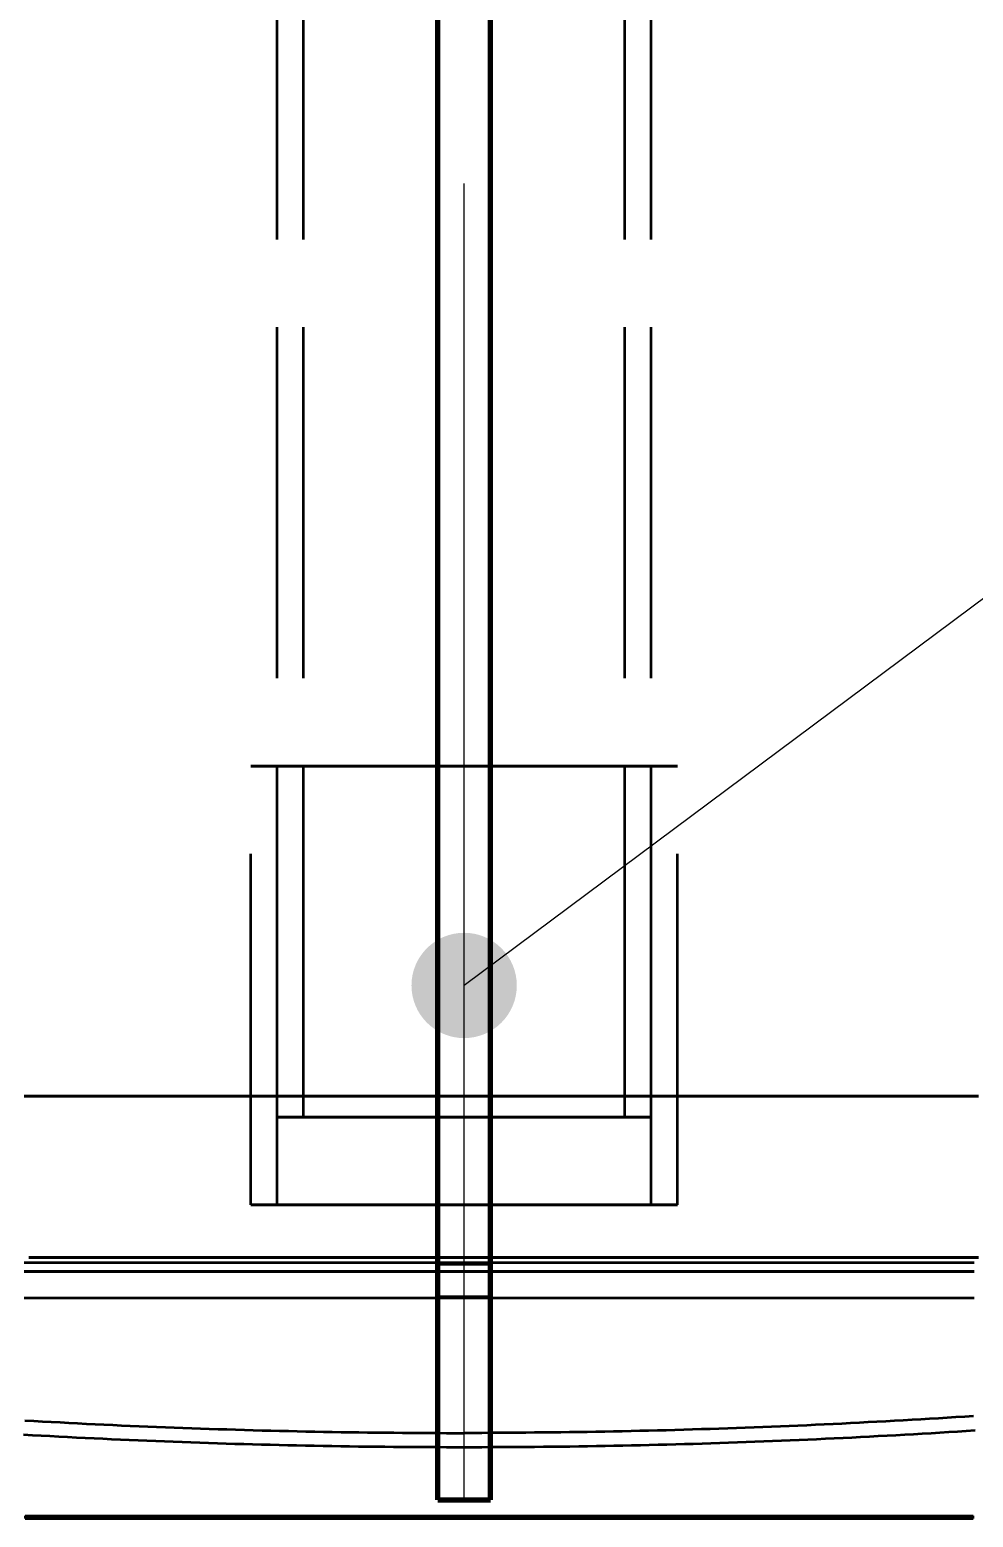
# Model space of a CAD drawing. Header units: millimetres. Extents: x 0 to 2208, y 0 to 420.
# Drawn here: x 99.06 to 109.81, y 123.34 to 140.29 of the extents above; entities that cross this region are included whole.
import ezdxf

# ---------------------------------------------------------------- set-up
doc = ezdxf.new("R2010")
doc.units = ezdxf.units.MM
doc.linetypes.add('IRAM-E-TRAZOS', pattern=[5, 4, -1])
doc.linetypes.add('IRAM-F-TRAZO-PUNTO', pattern=[20, 15, -2, 1, -2])
for name, color, linetype, lineweight in [('01-VISIBLE', 7, 'CONTINUOUS', 70), ('02-OCULTA', 4, 'IRAM-E-TRAZOS', 35), ('03-EJE', 1, 'IRAM-F-TRAZO-PUNTO', 18), ('04-COTA', 3, 'CONTINUOUS', 18), ('08-FINA', 5, 'CONTINUOUS', 18)]:
    doc.layers.add(name, color=color, linetype=linetype, lineweight=lineweight)
doc.styles.add('ISO3098', font='isocpeur.ttf')
doc.dimstyles.new('FLAMA-IRAM', dxfattribs={"dimtxt": 3.5, "dimasz": 3.5, "dimexe": 2, "dimexo": 1.5, "dimgap": 1, "dimtad": 1, "dimdec": 1, "dimtxsty": 'ISO3098', "dimblk": 'IRAM_FLECHA', "dimblk1": 'IRAM_FLECHA', "dimblk2": 'IRAM_FLECHA', "dimcen": 2.5, "dimclrd": 256, "dimclre": 256, "dimclrt": 256, "dimazin": 3, "dimtfac": 1, "dimtmove": 0, "dimatfit": 3, "dimlwd": 18, "dimlwe": 18})

# ---------------------------------------------------------------- blocks, each defined once
blk = doc.blocks.new('IRAM_FLECHA')
blk.add_solid([(0, 0), (-1, 0.125), (-1, -0.125)])

msp = doc.modelspace()

# ---------------------------------------------------------------- hatches: boundary and pattern name
at = {"layer": '08-FINA'}
h = msp.add_hatch(color=7, dxfattribs=at)
h.dxf.hatch_style = 1
edge = h.paths.add_edge_path()
edge.add_arc((104.013, 129.395), 0.6, 0, 360)

# ---------------------------------------------------------------- linework, layer by layer
at = {"layer": '01-VISIBLE'}
for p, q in [((103.713, 123.535), (103.713, 147.502)), ((104.313, 123.535), (104.313, 147.502)), ((103.713, 123.535), (104.313, 123.535))]:
    msp.add_line(p, q, dxfattribs=at)
msp.add_lwpolyline([(99.013, 123.335), (99.113, 123.335), (99.213, 123.335), (99.313, 123.335), (99.413, 123.335), (99.513, 123.335), (99.613, 123.335), (99.713, 123.335), (99.813, 123.335), (99.913, 123.335), (100.013, 123.335), (100.113, 123.335), (100.213, 123.335), (100.313, 123.335), (100.413, 123.335), (100.513, 123.335), (100.613, 123.335), (100.713, 123.335), (100.813, 123.335), (100.913, 123.335), (101.013, 123.335), (101.113, 123.335), (101.213, 123.335), (101.313, 123.335), (101.413, 123.335), (101.513, 123.335), (101.613, 123.335), (101.713, 123.335), (101.813, 123.335), (101.913, 123.335), (102.013, 123.335), (102.113, 123.335), (102.213, 123.335), (102.313, 123.335), (102.413, 123.335), (102.513, 123.335), (102.613, 123.335), (102.713, 123.335), (102.813, 123.335), (102.913, 123.335), (103.013, 123.335), (103.113, 123.335), (103.213, 123.335), (103.313, 123.335), (103.413, 123.335), (103.513, 123.335), (103.613, 123.335), (103.713, 123.335), (103.813, 123.335), (103.913, 123.335), (104.013, 123.335), (104.113, 123.335), (104.213, 123.335), (104.313, 123.335), (104.413, 123.335), (104.513, 123.335), (104.613, 123.335), (104.713, 123.335), (104.813, 123.335), (104.913, 123.335), (105.013, 123.335), (105.113, 123.335), (105.213, 123.335), (105.313, 123.335), (105.413, 123.335), (105.513, 123.335), (105.613, 123.335), (105.713, 123.335), (105.813, 123.335), (105.913, 123.335), (106.013, 123.335), (106.113, 123.335), (106.213, 123.335), (106.313, 123.335), (106.413, 123.335), (106.513, 123.335), (106.613, 123.335), (106.713, 123.335), (106.813, 123.335), (106.913, 123.335), (107.013, 123.335), (107.113, 123.335), (107.213, 123.335), (107.313, 123.335), (107.413, 123.335), (107.513, 123.335), (107.613, 123.335), (107.713, 123.335), (107.813, 123.335), (107.913, 123.335), (108.013, 123.335), (108.113, 123.335), (108.213, 123.335), (108.313, 123.335), (108.413, 123.335), (108.513, 123.335), (108.613, 123.335), (108.713, 123.335), (108.813, 123.335), (108.913, 123.335), (109.013, 123.335), (109.113, 123.335), (109.213, 123.335), (109.313, 123.335), (109.413, 123.335), (109.513, 123.335), (109.613, 123.335), (109.713, 123.335), (109.813, 123.335)], dxfattribs=at)
at = {"layer": '02-OCULTA'}
for p, q in [((101.883, 127.895), (101.883, 230.99)), ((102.183, 127.895), (102.183, 230.99)), ((105.843, 127.895), (105.843, 230.99)), ((106.143, 127.895), (106.143, 230.99)), ((103.713, 126.217), (103.713, 217.335)), ((104.313, 126.217), (104.313, 217.335)), ((101.583, 126.895), (101.583, 131.895)), ((101.883, 126.895), (101.883, 131.895)), ((106.143, 126.895), (106.143, 131.895)), ((106.443, 126.895), (106.443, 131.895)), ((103.713, 123.535), (103.713, 125.853)), ((104.313, 123.535), (104.313, 125.853)), ((103.713, 123.535), (104.313, 123.535))]:
    msp.add_line(p, q, dxfattribs=at)
for points in [[(106.443, 131.895), (106.342, 131.895), (106.24, 131.895), (106.139, 131.895), (106.038, 131.895), (105.937, 131.895), (105.836, 131.895), (105.734, 131.895), (105.633, 131.895), (105.532, 131.895), (105.431, 131.895), (105.329, 131.895), (105.228, 131.895), (105.127, 131.895), (105.026, 131.895), (104.924, 131.895), (104.823, 131.895), (104.722, 131.895), (104.621, 131.895), (104.519, 131.895), (104.418, 131.895), (104.317, 131.895), (104.216, 131.895), (104.114, 131.895), (104.013, 131.895), (103.912, 131.895), (103.811, 131.895), (103.709, 131.895), (103.608, 131.895), (103.507, 131.895), (103.406, 131.895), (103.304, 131.895), (103.203, 131.895), (103.102, 131.895), (103.001, 131.895), (102.899, 131.895), (102.798, 131.895), (102.697, 131.895), (102.596, 131.895), (102.494, 131.895), (102.393, 131.895), (102.292, 131.895), (102.191, 131.895), (102.089, 131.895), (101.988, 131.895), (101.887, 131.895), (101.785, 131.895), (101.684, 131.895), (101.583, 131.895)], [(101.583, 131.895), (101.684, 131.895), (101.785, 131.895), (101.887, 131.895), (101.988, 131.895), (102.089, 131.895), (102.191, 131.895), (102.292, 131.895), (102.393, 131.895), (102.494, 131.895), (102.596, 131.895), (102.697, 131.895), (102.798, 131.895), (102.899, 131.895), (103.001, 131.895), (103.102, 131.895), (103.203, 131.895), (103.304, 131.895), (103.406, 131.895), (103.507, 131.895), (103.608, 131.895), (103.709, 131.895), (103.811, 131.895), (103.912, 131.895), (104.013, 131.895), (104.114, 131.895), (104.216, 131.895), (104.317, 131.895), (104.418, 131.895), (104.519, 131.895), (104.621, 131.895), (104.722, 131.895), (104.823, 131.895), (104.924, 131.895), (105.026, 131.895), (105.127, 131.895), (105.228, 131.895), (105.329, 131.895), (105.431, 131.895), (105.532, 131.895), (105.633, 131.895), (105.734, 131.895), (105.836, 131.895), (105.937, 131.895), (106.038, 131.895), (106.139, 131.895), (106.24, 131.895), (106.342, 131.895), (106.443, 131.895)], [(106.143, 131.895), (106.042, 131.895), (105.94, 131.895), (105.839, 131.895), (105.737, 131.895), (105.636, 131.895), (105.534, 131.895), (105.433, 131.895), (105.332, 131.895), (105.23, 131.895), (105.129, 131.895), (105.027, 131.895), (104.926, 131.895), (104.824, 131.895), (104.723, 131.895), (104.622, 131.895), (104.52, 131.895), (104.419, 131.895), (104.317, 131.895), (104.216, 131.895), (104.114, 131.895), (104.013, 131.895), (103.912, 131.895), (103.81, 131.895), (103.709, 131.895), (103.607, 131.895), (103.506, 131.895), (103.404, 131.895), (103.303, 131.895), (103.202, 131.895), (103.1, 131.895), (102.999, 131.895), (102.897, 131.895), (102.796, 131.895), (102.694, 131.895), (102.593, 131.895), (102.492, 131.895), (102.39, 131.895), (102.289, 131.895), (102.187, 131.895), (102.086, 131.895), (101.984, 131.895), (101.883, 131.895)], [(101.883, 131.895), (101.984, 131.895), (102.086, 131.895), (102.187, 131.895), (102.289, 131.895), (102.39, 131.895), (102.492, 131.895), (102.593, 131.895), (102.694, 131.895), (102.796, 131.895), (102.897, 131.895), (102.999, 131.895), (103.1, 131.895), (103.202, 131.895), (103.303, 131.895), (103.404, 131.895), (103.506, 131.895), (103.607, 131.895), (103.709, 131.895), (103.81, 131.895), (103.912, 131.895), (104.013, 131.895), (104.114, 131.895), (104.216, 131.895), (104.317, 131.895), (104.419, 131.895), (104.52, 131.895), (104.622, 131.895), (104.723, 131.895), (104.824, 131.895), (104.926, 131.895), (105.027, 131.895), (105.129, 131.895), (105.23, 131.895), (105.332, 131.895), (105.433, 131.895), (105.534, 131.895), (105.636, 131.895), (105.737, 131.895), (105.839, 131.895), (105.94, 131.895), (106.042, 131.895), (106.143, 131.895)], [(109.825, 128.135), (109.725, 128.135), (109.625, 128.135), (109.525, 128.135), (109.424, 128.135), (109.324, 128.135), (109.224, 128.135), (109.124, 128.135), (109.024, 128.135), (108.923, 128.135), (108.823, 128.135), (108.723, 128.135), (108.623, 128.135), (108.523, 128.135), (108.422, 128.135), (108.322, 128.135), (108.222, 128.135), (108.122, 128.135), (108.022, 128.135), (107.921, 128.135), (107.821, 128.135), (107.721, 128.135), (107.621, 128.135), (107.52, 128.135), (107.42, 128.135), (107.32, 128.135), (107.22, 128.135), (107.12, 128.135), (107.019, 128.135), (106.919, 128.135), (106.819, 128.135), (106.719, 128.135), (106.619, 128.135), (106.518, 128.135), (106.418, 128.135), (106.318, 128.135), (106.218, 128.135), (106.117, 128.135), (106.017, 128.135), (105.917, 128.135), (105.817, 128.135), (105.717, 128.135), (105.616, 128.135), (105.516, 128.135), (105.416, 128.135), (105.316, 128.135), (105.216, 128.135), (105.115, 128.135), (105.015, 128.135), (104.915, 128.135), (104.815, 128.135), (104.714, 128.135), (104.614, 128.135), (104.514, 128.135), (104.414, 128.135), (104.314, 128.135), (104.213, 128.135), (104.113, 128.135), (104.013, 128.135), (103.913, 128.135), (103.813, 128.135), (103.712, 128.135), (103.612, 128.135), (103.512, 128.135), (103.412, 128.135), (103.312, 128.135), (103.211, 128.135), (103.111, 128.135), (103.011, 128.135), (102.911, 128.135), (102.81, 128.135), (102.71, 128.135), (102.61, 128.135), (102.51, 128.135), (102.41, 128.135), (102.309, 128.135), (102.209, 128.135), (102.109, 128.135), (102.009, 128.135), (101.909, 128.135), (101.808, 128.135), (101.708, 128.135), (101.608, 128.135), (101.508, 128.135), (101.407, 128.135), (101.307, 128.135), (101.207, 128.135), (101.107, 128.135), (101.007, 128.135), (100.906, 128.135), (100.806, 128.135), (100.706, 128.135), (100.606, 128.135), (100.506, 128.135), (100.405, 128.135), (100.305, 128.135), (100.205, 128.135), (100.105, 128.135), (100.004, 128.135), (99.904, 128.135), (99.804, 128.135), (99.704, 128.135), (99.604, 128.135), (99.503, 128.135), (99.403, 128.135), (99.303, 128.135), (99.203, 128.135), (99.103, 128.135), (99.002, 128.135)], [(99.002, 128.135), (99.103, 128.135), (99.203, 128.135), (99.303, 128.135), (99.403, 128.135), (99.503, 128.135), (99.604, 128.135), (99.704, 128.135), (99.804, 128.135), (99.904, 128.135), (100.004, 128.135), (100.105, 128.135), (100.205, 128.135), (100.305, 128.135), (100.405, 128.135), (100.506, 128.135), (100.606, 128.135), (100.706, 128.135), (100.806, 128.135), (100.906, 128.135), (101.007, 128.135), (101.107, 128.135), (101.207, 128.135), (101.307, 128.135), (101.407, 128.135), (101.508, 128.135), (101.608, 128.135), (101.708, 128.135), (101.808, 128.135), (101.909, 128.135), (102.009, 128.135), (102.109, 128.135), (102.209, 128.135), (102.309, 128.135), (102.41, 128.135), (102.51, 128.135), (102.61, 128.135), (102.71, 128.135), (102.81, 128.135), (102.911, 128.135), (103.011, 128.135), (103.111, 128.135), (103.211, 128.135), (103.312, 128.135), (103.412, 128.135), (103.512, 128.135), (103.612, 128.135), (103.712, 128.135), (103.813, 128.135), (103.913, 128.135), (104.013, 128.135), (104.113, 128.135), (104.213, 128.135), (104.314, 128.135), (104.414, 128.135), (104.514, 128.135), (104.614, 128.135), (104.714, 128.135), (104.815, 128.135), (104.915, 128.135), (105.015, 128.135), (105.115, 128.135), (105.216, 128.135), (105.316, 128.135), (105.416, 128.135), (105.516, 128.135), (105.616, 128.135), (105.717, 128.135), (105.817, 128.135), (105.917, 128.135), (106.017, 128.135), (106.117, 128.135), (106.218, 128.135), (106.318, 128.135), (106.418, 128.135), (106.518, 128.135), (106.619, 128.135), (106.719, 128.135), (106.819, 128.135), (106.919, 128.135), (107.019, 128.135), (107.12, 128.135), (107.22, 128.135), (107.32, 128.135), (107.42, 128.135), (107.52, 128.135), (107.621, 128.135), (107.721, 128.135), (107.821, 128.135), (107.921, 128.135), (108.022, 128.135), (108.122, 128.135), (108.222, 128.135), (108.322, 128.135), (108.422, 128.135), (108.523, 128.135), (108.623, 128.135), (108.723, 128.135), (108.823, 128.135), (108.923, 128.135), (109.024, 128.135), (109.124, 128.135), (109.224, 128.135), (109.324, 128.135), (109.424, 128.135), (109.525, 128.135), (109.625, 128.135), (109.725, 128.135), (109.825, 128.135)], [(109.872, 128.135), (109.772, 128.135), (109.672, 128.135), (109.572, 128.135), (109.472, 128.135), (109.372, 128.135), (109.271, 128.135), (109.171, 128.135), (109.071, 128.135), (108.971, 128.135), (108.871, 128.135), (108.771, 128.135), (108.67, 128.135), (108.57, 128.135), (108.47, 128.135), (108.37, 128.135), (108.27, 128.135), (108.17, 128.135), (108.07, 128.135), (107.969, 128.135), (107.869, 128.135), (107.769, 128.135), (107.669, 128.135), (107.569, 128.135), (107.469, 128.135), (107.368, 128.135), (107.268, 128.135), (107.168, 128.135), (107.068, 128.135), (106.968, 128.135), (106.868, 128.135), (106.767, 128.135), (106.667, 128.135), (106.567, 128.135), (106.467, 128.135), (106.367, 128.135), (106.267, 128.135), (106.166, 128.135), (106.066, 128.135), (105.966, 128.135), (105.866, 128.135), (105.766, 128.135), (105.666, 128.135), (105.565, 128.135), (105.465, 128.135), (105.365, 128.135), (105.265, 128.135), (105.165, 128.135), (105.065, 128.135), (104.965, 128.135), (104.864, 128.135), (104.764, 128.135), (104.664, 128.135), (104.564, 128.135), (104.464, 128.135), (104.364, 128.135), (104.263, 128.135), (104.163, 128.135), (104.063, 128.135), (103.963, 128.135), (103.863, 128.135), (103.763, 128.135), (103.662, 128.135), (103.562, 128.135), (103.462, 128.135), (103.362, 128.135), (103.262, 128.135), (103.162, 128.135), (103.061, 128.135), (102.961, 128.135), (102.861, 128.135), (102.761, 128.135), (102.661, 128.135), (102.561, 128.135), (102.461, 128.135), (102.36, 128.135), (102.26, 128.135), (102.16, 128.135), (102.06, 128.135), (101.96, 128.135), (101.86, 128.135), (101.759, 128.135), (101.659, 128.135), (101.559, 128.135), (101.459, 128.135), (101.359, 128.135), (101.259, 128.135), (101.158, 128.135), (101.058, 128.135), (100.958, 128.135), (100.858, 128.135), (100.758, 128.135), (100.658, 128.135), (100.557, 128.135), (100.457, 128.135), (100.357, 128.135), (100.257, 128.135), (100.157, 128.135), (100.057, 128.135), (99.956, 128.135), (99.856, 128.135), (99.756, 128.135), (99.656, 128.135), (99.556, 128.135), (99.456, 128.135), (99.356, 128.135), (99.255, 128.135), (99.155, 128.135), (99.055, 128.135)], [(99.055, 128.135), (99.155, 128.135), (99.255, 128.135), (99.356, 128.135), (99.456, 128.135), (99.556, 128.135), (99.656, 128.135), (99.756, 128.135), (99.856, 128.135), (99.956, 128.135), (100.057, 128.135), (100.157, 128.135), (100.257, 128.135), (100.357, 128.135), (100.457, 128.135), (100.557, 128.135), (100.658, 128.135), (100.758, 128.135), (100.858, 128.135), (100.958, 128.135), (101.058, 128.135), (101.158, 128.135), (101.259, 128.135), (101.359, 128.135), (101.459, 128.135), (101.559, 128.135), (101.659, 128.135), (101.759, 128.135), (101.86, 128.135), (101.96, 128.135), (102.06, 128.135), (102.16, 128.135), (102.26, 128.135), (102.36, 128.135), (102.461, 128.135), (102.561, 128.135), (102.661, 128.135), (102.761, 128.135), (102.861, 128.135), (102.961, 128.135), (103.061, 128.135), (103.162, 128.135), (103.262, 128.135), (103.362, 128.135), (103.462, 128.135), (103.562, 128.135), (103.662, 128.135), (103.763, 128.135), (103.863, 128.135), (103.963, 128.135), (104.063, 128.135), (104.163, 128.135), (104.263, 128.135), (104.364, 128.135), (104.464, 128.135), (104.564, 128.135), (104.664, 128.135), (104.764, 128.135), (104.864, 128.135), (104.965, 128.135), (105.065, 128.135), (105.165, 128.135), (105.265, 128.135), (105.365, 128.135), (105.465, 128.135), (105.565, 128.135), (105.666, 128.135), (105.766, 128.135), (105.866, 128.135), (105.966, 128.135), (106.066, 128.135), (106.166, 128.135), (106.267, 128.135), (106.367, 128.135), (106.467, 128.135), (106.567, 128.135), (106.667, 128.135), (106.767, 128.135), (106.868, 128.135), (106.968, 128.135), (107.068, 128.135), (107.168, 128.135), (107.268, 128.135), (107.368, 128.135), (107.469, 128.135), (107.569, 128.135), (107.669, 128.135), (107.769, 128.135), (107.869, 128.135), (107.969, 128.135), (108.07, 128.135), (108.17, 128.135), (108.27, 128.135), (108.37, 128.135), (108.47, 128.135), (108.57, 128.135), (108.67, 128.135), (108.771, 128.135), (108.871, 128.135), (108.971, 128.135), (109.071, 128.135), (109.171, 128.135), (109.271, 128.135), (109.372, 128.135), (109.472, 128.135), (109.572, 128.135), (109.672, 128.135), (109.772, 128.135), (109.872, 128.135)], [(106.143, 127.895), (106.042, 127.895), (105.94, 127.895), (105.839, 127.895), (105.737, 127.895), (105.636, 127.895), (105.534, 127.895), (105.433, 127.895), (105.332, 127.895), (105.23, 127.895), (105.129, 127.895), (105.027, 127.895), (104.926, 127.895), (104.824, 127.895), (104.723, 127.895), (104.622, 127.895), (104.52, 127.895), (104.419, 127.895), (104.317, 127.895), (104.216, 127.895), (104.114, 127.895), (104.013, 127.895), (103.912, 127.895), (103.81, 127.895), (103.709, 127.895), (103.607, 127.895), (103.506, 127.895), (103.404, 127.895), (103.303, 127.895), (103.202, 127.895), (103.1, 127.895), (102.999, 127.895), (102.897, 127.895), (102.796, 127.895), (102.694, 127.895), (102.593, 127.895), (102.492, 127.895), (102.39, 127.895), (102.289, 127.895), (102.187, 127.895), (102.086, 127.895), (101.984, 127.895), (101.883, 127.895)], [(101.883, 127.895), (101.984, 127.895), (102.086, 127.895), (102.187, 127.895), (102.289, 127.895), (102.39, 127.895), (102.492, 127.895), (102.593, 127.895), (102.694, 127.895), (102.796, 127.895), (102.897, 127.895), (102.999, 127.895), (103.1, 127.895), (103.202, 127.895), (103.303, 127.895), (103.404, 127.895), (103.506, 127.895), (103.607, 127.895), (103.709, 127.895), (103.81, 127.895), (103.912, 127.895), (104.013, 127.895), (104.114, 127.895), (104.216, 127.895), (104.317, 127.895), (104.419, 127.895), (104.52, 127.895), (104.622, 127.895), (104.723, 127.895), (104.824, 127.895), (104.926, 127.895), (105.027, 127.895), (105.129, 127.895), (105.23, 127.895), (105.332, 127.895), (105.433, 127.895), (105.534, 127.895), (105.636, 127.895), (105.737, 127.895), (105.839, 127.895), (105.94, 127.895), (106.042, 127.895), (106.143, 127.895)], [(105.843, 127.895), (105.741, 127.895), (105.64, 127.895), (105.538, 127.895), (105.436, 127.895), (105.335, 127.895), (105.233, 127.895), (105.131, 127.895), (105.03, 127.895), (104.928, 127.895), (104.826, 127.895), (104.725, 127.895), (104.623, 127.895), (104.521, 127.895), (104.42, 127.895), (104.318, 127.895), (104.216, 127.895), (104.115, 127.895), (104.013, 127.895), (103.911, 127.895), (103.81, 127.895), (103.708, 127.895), (103.606, 127.895), (103.505, 127.895), (103.403, 127.895), (103.301, 127.895), (103.2, 127.895), (103.098, 127.895), (102.996, 127.895), (102.895, 127.895), (102.793, 127.895), (102.691, 127.895), (102.59, 127.895), (102.488, 127.895), (102.386, 127.895), (102.285, 127.895), (102.183, 127.895)], [(102.183, 127.895), (102.285, 127.895), (102.386, 127.895), (102.488, 127.895), (102.59, 127.895), (102.691, 127.895), (102.793, 127.895), (102.895, 127.895), (102.996, 127.895), (103.098, 127.895), (103.2, 127.895), (103.301, 127.895), (103.403, 127.895), (103.505, 127.895), (103.606, 127.895), (103.708, 127.895), (103.81, 127.895), (103.911, 127.895), (104.013, 127.895), (104.115, 127.895), (104.216, 127.895), (104.318, 127.895), (104.42, 127.895), (104.521, 127.895), (104.623, 127.895), (104.725, 127.895), (104.826, 127.895), (104.928, 127.895), (105.03, 127.895), (105.131, 127.895), (105.233, 127.895), (105.335, 127.895), (105.436, 127.895), (105.538, 127.895), (105.64, 127.895), (105.741, 127.895), (105.843, 127.895)], [(106.443, 126.895), (106.342, 126.895), (106.24, 126.895), (106.139, 126.895), (106.038, 126.895), (105.937, 126.895), (105.836, 126.895), (105.734, 126.895), (105.633, 126.895), (105.532, 126.895), (105.431, 126.895), (105.329, 126.895), (105.228, 126.895), (105.127, 126.895), (105.026, 126.895), (104.924, 126.895), (104.823, 126.895), (104.722, 126.895), (104.621, 126.895), (104.519, 126.895), (104.418, 126.895), (104.317, 126.895), (104.216, 126.895), (104.114, 126.895), (104.013, 126.895), (103.912, 126.895), (103.811, 126.895), (103.709, 126.895), (103.608, 126.895), (103.507, 126.895), (103.406, 126.895), (103.304, 126.895), (103.203, 126.895), (103.102, 126.895), (103.001, 126.895), (102.899, 126.895), (102.798, 126.895), (102.697, 126.895), (102.596, 126.895), (102.494, 126.895), (102.393, 126.895), (102.292, 126.895), (102.191, 126.895), (102.089, 126.895), (101.988, 126.895), (101.887, 126.895), (101.785, 126.895), (101.684, 126.895), (101.583, 126.895)], [(101.583, 126.895), (101.684, 126.895), (101.785, 126.895), (101.887, 126.895), (101.988, 126.895), (102.089, 126.895), (102.191, 126.895), (102.292, 126.895), (102.393, 126.895), (102.494, 126.895), (102.596, 126.895), (102.697, 126.895), (102.798, 126.895), (102.899, 126.895), (103.001, 126.895), (103.102, 126.895), (103.203, 126.895), (103.304, 126.895), (103.406, 126.895), (103.507, 126.895), (103.608, 126.895), (103.709, 126.895), (103.811, 126.895), (103.912, 126.895), (104.013, 126.895), (104.114, 126.895), (104.216, 126.895), (104.317, 126.895), (104.418, 126.895), (104.519, 126.895), (104.621, 126.895), (104.722, 126.895), (104.823, 126.895), (104.924, 126.895), (105.026, 126.895), (105.127, 126.895), (105.228, 126.895), (105.329, 126.895), (105.431, 126.895), (105.532, 126.895), (105.633, 126.895), (105.734, 126.895), (105.836, 126.895), (105.937, 126.895), (106.038, 126.895), (106.139, 126.895), (106.24, 126.895), (106.342, 126.895), (106.443, 126.895)], [(106.143, 126.895), (106.042, 126.895), (105.94, 126.895), (105.839, 126.895), (105.737, 126.895), (105.636, 126.895), (105.534, 126.895), (105.433, 126.895), (105.332, 126.895), (105.23, 126.895), (105.129, 126.895), (105.027, 126.895), (104.926, 126.895), (104.824, 126.895), (104.723, 126.895), (104.622, 126.895), (104.52, 126.895), (104.419, 126.895), (104.317, 126.895), (104.216, 126.895), (104.114, 126.895), (104.013, 126.895), (103.912, 126.895), (103.81, 126.895), (103.709, 126.895), (103.607, 126.895), (103.506, 126.895), (103.404, 126.895), (103.303, 126.895), (103.202, 126.895), (103.1, 126.895), (102.999, 126.895), (102.897, 126.895), (102.796, 126.895), (102.694, 126.895), (102.593, 126.895), (102.492, 126.895), (102.39, 126.895), (102.289, 126.895), (102.187, 126.895), (102.086, 126.895), (101.984, 126.895), (101.883, 126.895)], [(101.883, 126.895), (101.984, 126.895), (102.086, 126.895), (102.187, 126.895), (102.289, 126.895), (102.39, 126.895), (102.492, 126.895), (102.593, 126.895), (102.694, 126.895), (102.796, 126.895), (102.897, 126.895), (102.999, 126.895), (103.1, 126.895), (103.202, 126.895), (103.303, 126.895), (103.404, 126.895), (103.506, 126.895), (103.607, 126.895), (103.709, 126.895), (103.81, 126.895), (103.912, 126.895), (104.013, 126.895), (104.114, 126.895), (104.216, 126.895), (104.317, 126.895), (104.419, 126.895), (104.52, 126.895), (104.622, 126.895), (104.723, 126.895), (104.824, 126.895), (104.926, 126.895), (105.027, 126.895), (105.129, 126.895), (105.23, 126.895), (105.332, 126.895), (105.433, 126.895), (105.534, 126.895), (105.636, 126.895), (105.737, 126.895), (105.839, 126.895), (105.94, 126.895), (106.042, 126.895), (106.143, 126.895)], [(109.872, 126.295), (109.772, 126.295), (109.672, 126.295), (109.572, 126.295), (109.472, 126.295), (109.372, 126.295), (109.271, 126.295), (109.171, 126.295), (109.071, 126.295), (108.971, 126.295), (108.871, 126.295), (108.771, 126.295), (108.67, 126.295), (108.57, 126.295), (108.47, 126.295), (108.37, 126.295), (108.27, 126.295), (108.17, 126.295), (108.07, 126.295), (107.969, 126.295), (107.869, 126.295), (107.769, 126.295), (107.669, 126.295), (107.569, 126.295), (107.469, 126.295), (107.368, 126.295), (107.268, 126.295), (107.168, 126.295), (107.068, 126.295), (106.968, 126.295), (106.868, 126.295), (106.767, 126.295), (106.667, 126.295), (106.567, 126.295), (106.467, 126.295), (106.367, 126.295), (106.267, 126.295), (106.166, 126.295), (106.066, 126.295), (105.966, 126.295), (105.866, 126.295), (105.766, 126.295), (105.666, 126.295), (105.565, 126.295), (105.465, 126.295), (105.365, 126.295), (105.265, 126.295), (105.165, 126.295), (105.065, 126.295), (104.965, 126.295), (104.864, 126.295), (104.764, 126.295), (104.664, 126.295), (104.564, 126.295), (104.464, 126.295), (104.364, 126.295), (104.263, 126.295), (104.163, 126.295), (104.063, 126.295), (103.963, 126.295), (103.863, 126.295), (103.763, 126.295), (103.662, 126.295), (103.562, 126.295), (103.462, 126.295), (103.362, 126.295), (103.262, 126.295), (103.162, 126.295), (103.061, 126.295), (102.961, 126.295), (102.861, 126.295), (102.761, 126.295), (102.661, 126.295), (102.561, 126.295), (102.461, 126.295), (102.36, 126.295), (102.26, 126.295), (102.16, 126.295), (102.06, 126.295), (101.96, 126.295), (101.86, 126.295), (101.759, 126.295), (101.659, 126.295), (101.559, 126.295), (101.459, 126.295), (101.359, 126.295), (101.259, 126.295), (101.158, 126.295), (101.058, 126.295), (100.958, 126.295), (100.858, 126.295), (100.758, 126.295), (100.658, 126.295), (100.557, 126.295), (100.457, 126.295), (100.357, 126.295), (100.257, 126.295), (100.157, 126.295), (100.057, 126.295), (99.956, 126.295), (99.856, 126.295), (99.756, 126.295), (99.656, 126.295), (99.556, 126.295), (99.456, 126.295), (99.356, 126.295), (99.255, 126.295), (99.155, 126.295), (99.055, 126.295)], [(99.055, 126.295), (99.155, 126.295), (99.255, 126.295), (99.356, 126.295), (99.456, 126.295), (99.556, 126.295), (99.656, 126.295), (99.756, 126.295), (99.856, 126.295), (99.956, 126.295), (100.057, 126.295), (100.157, 126.295), (100.257, 126.295), (100.357, 126.295), (100.457, 126.295), (100.557, 126.295), (100.658, 126.295), (100.758, 126.295), (100.858, 126.295), (100.958, 126.295), (101.058, 126.295), (101.158, 126.295), (101.259, 126.295), (101.359, 126.295), (101.459, 126.295), (101.559, 126.295), (101.659, 126.295), (101.759, 126.295), (101.86, 126.295), (101.96, 126.295), (102.06, 126.295), (102.16, 126.295), (102.26, 126.295), (102.36, 126.295), (102.461, 126.295), (102.561, 126.295), (102.661, 126.295), (102.761, 126.295), (102.861, 126.295), (102.961, 126.295), (103.061, 126.295), (103.162, 126.295), (103.262, 126.295), (103.362, 126.295), (103.462, 126.295), (103.562, 126.295), (103.662, 126.295), (103.763, 126.295), (103.863, 126.295), (103.963, 126.295), (104.063, 126.295), (104.163, 126.295), (104.263, 126.295), (104.364, 126.295), (104.464, 126.295), (104.564, 126.295), (104.664, 126.295), (104.764, 126.295), (104.864, 126.295), (104.965, 126.295), (105.065, 126.295), (105.165, 126.295), (105.265, 126.295), (105.365, 126.295), (105.465, 126.295), (105.565, 126.295), (105.666, 126.295), (105.766, 126.295), (105.866, 126.295), (105.966, 126.295), (106.066, 126.295), (106.166, 126.295), (106.267, 126.295), (106.367, 126.295), (106.467, 126.295), (106.567, 126.295), (106.667, 126.295), (106.767, 126.295), (106.868, 126.295), (106.968, 126.295), (107.068, 126.295), (107.168, 126.295), (107.268, 126.295), (107.368, 126.295), (107.469, 126.295), (107.569, 126.295), (107.669, 126.295), (107.769, 126.295), (107.869, 126.295), (107.969, 126.295), (108.07, 126.295), (108.17, 126.295), (108.27, 126.295), (108.37, 126.295), (108.47, 126.295), (108.57, 126.295), (108.67, 126.295), (108.771, 126.295), (108.871, 126.295), (108.971, 126.295), (109.071, 126.295), (109.171, 126.295), (109.271, 126.295), (109.372, 126.295), (109.472, 126.295), (109.572, 126.295), (109.672, 126.295), (109.772, 126.295), (109.872, 126.295)], [(109.825, 126.235), (109.725, 126.235), (109.625, 126.235), (109.525, 126.235), (109.424, 126.235), (109.324, 126.235), (109.224, 126.235), (109.124, 126.235), (109.024, 126.235), (108.923, 126.235), (108.823, 126.235), (108.723, 126.235), (108.623, 126.235), (108.523, 126.235), (108.422, 126.235), (108.322, 126.235), (108.222, 126.235), (108.122, 126.235), (108.022, 126.235), (107.921, 126.235), (107.821, 126.235), (107.721, 126.235), (107.621, 126.235), (107.52, 126.235), (107.42, 126.235), (107.32, 126.235), (107.22, 126.235), (107.12, 126.235), (107.019, 126.235), (106.919, 126.235), (106.819, 126.235), (106.719, 126.235), (106.619, 126.235), (106.518, 126.235), (106.418, 126.235), (106.318, 126.235), (106.218, 126.235), (106.117, 126.235), (106.017, 126.235), (105.917, 126.235), (105.817, 126.235), (105.717, 126.235), (105.616, 126.235), (105.516, 126.235), (105.416, 126.235), (105.316, 126.235), (105.216, 126.235), (105.115, 126.235), (105.015, 126.235), (104.915, 126.235), (104.815, 126.235), (104.714, 126.235), (104.614, 126.235), (104.514, 126.235), (104.414, 126.235), (104.314, 126.235), (104.213, 126.235), (104.113, 126.235), (104.013, 126.235), (103.913, 126.235), (103.813, 126.235), (103.712, 126.235), (103.612, 126.235), (103.512, 126.235), (103.412, 126.235), (103.312, 126.235), (103.211, 126.235), (103.111, 126.235), (103.011, 126.235), (102.911, 126.235), (102.81, 126.235), (102.71, 126.235), (102.61, 126.235), (102.51, 126.235), (102.41, 126.235), (102.309, 126.235), (102.209, 126.235), (102.109, 126.235), (102.009, 126.235), (101.909, 126.235), (101.808, 126.235), (101.708, 126.235), (101.608, 126.235), (101.508, 126.235), (101.407, 126.235), (101.307, 126.235), (101.207, 126.235), (101.107, 126.235), (101.007, 126.235), (100.906, 126.235), (100.806, 126.235), (100.706, 126.235), (100.606, 126.235), (100.506, 126.235), (100.405, 126.235), (100.305, 126.235), (100.205, 126.235), (100.105, 126.235), (100.004, 126.235), (99.904, 126.235), (99.804, 126.235), (99.704, 126.235), (99.604, 126.235), (99.503, 126.235), (99.403, 126.235), (99.303, 126.235), (99.203, 126.235), (99.103, 126.235), (99.002, 126.235)], [(109.825, 126.235), (109.725, 126.235), (109.625, 126.235), (109.525, 126.235), (109.424, 126.235), (109.324, 126.235), (109.224, 126.235), (109.124, 126.235), (109.024, 126.235), (108.923, 126.235), (108.823, 126.235), (108.723, 126.235), (108.623, 126.235), (108.523, 126.235), (108.422, 126.235), (108.322, 126.235), (108.222, 126.235), (108.122, 126.235), (108.022, 126.235), (107.921, 126.235), (107.821, 126.235), (107.721, 126.235), (107.621, 126.235), (107.52, 126.235), (107.42, 126.235), (107.32, 126.235), (107.22, 126.235), (107.12, 126.235), (107.019, 126.235), (106.919, 126.235), (106.819, 126.235), (106.719, 126.235), (106.619, 126.235), (106.518, 126.235), (106.418, 126.235), (106.318, 126.235), (106.218, 126.235), (106.117, 126.235), (106.017, 126.235), (105.917, 126.235), (105.817, 126.235), (105.717, 126.235), (105.616, 126.235), (105.516, 126.235), (105.416, 126.235), (105.316, 126.235), (105.216, 126.235), (105.115, 126.235), (105.015, 126.235), (104.915, 126.235), (104.815, 126.235), (104.714, 126.235), (104.614, 126.235), (104.514, 126.235), (104.414, 126.235), (104.314, 126.235), (104.213, 126.235), (104.113, 126.235), (104.013, 126.235), (103.913, 126.235), (103.813, 126.235), (103.712, 126.235), (103.612, 126.235), (103.512, 126.235), (103.412, 126.235), (103.312, 126.235), (103.211, 126.235), (103.111, 126.235), (103.011, 126.235), (102.911, 126.235), (102.81, 126.235), (102.71, 126.235), (102.61, 126.235), (102.51, 126.235), (102.41, 126.235), (102.309, 126.235), (102.209, 126.235), (102.109, 126.235), (102.009, 126.235), (101.909, 126.235), (101.808, 126.235), (101.708, 126.235), (101.608, 126.235), (101.508, 126.235), (101.407, 126.235), (101.307, 126.235), (101.207, 126.235), (101.107, 126.235), (101.007, 126.235), (100.906, 126.235), (100.806, 126.235), (100.706, 126.235), (100.606, 126.235), (100.506, 126.235), (100.405, 126.235), (100.305, 126.235), (100.205, 126.235), (100.105, 126.235), (100.004, 126.235), (99.904, 126.235), (99.804, 126.235), (99.704, 126.235), (99.604, 126.235), (99.503, 126.235), (99.403, 126.235), (99.303, 126.235), (99.203, 126.235), (99.103, 126.235), (99.002, 126.235)], [(109.825, 126.135), (109.725, 126.135), (109.625, 126.135), (109.525, 126.135), (109.424, 126.135), (109.324, 126.135), (109.224, 126.135), (109.124, 126.135), (109.024, 126.135), (108.923, 126.135), (108.823, 126.135), (108.723, 126.135), (108.623, 126.135), (108.523, 126.135), (108.422, 126.135), (108.322, 126.135), (108.222, 126.135), (108.122, 126.135), (108.022, 126.135), (107.921, 126.135), (107.821, 126.135), (107.721, 126.135), (107.621, 126.135), (107.52, 126.135), (107.42, 126.135), (107.32, 126.135), (107.22, 126.135), (107.12, 126.135), (107.019, 126.135), (106.919, 126.135), (106.819, 126.135), (106.719, 126.135), (106.619, 126.135), (106.518, 126.135), (106.418, 126.135), (106.318, 126.135), (106.218, 126.135), (106.117, 126.135), (106.017, 126.135), (105.917, 126.135), (105.817, 126.135), (105.717, 126.135), (105.616, 126.135), (105.516, 126.135), (105.416, 126.135), (105.316, 126.135), (105.216, 126.135), (105.115, 126.135), (105.015, 126.135), (104.915, 126.135), (104.815, 126.135), (104.714, 126.135), (104.614, 126.135), (104.514, 126.135), (104.414, 126.135), (104.314, 126.135), (104.213, 126.135), (104.113, 126.135), (104.013, 126.135), (103.913, 126.135), (103.813, 126.135), (103.712, 126.135), (103.612, 126.135), (103.512, 126.135), (103.412, 126.135), (103.312, 126.135), (103.211, 126.135), (103.111, 126.135), (103.011, 126.135), (102.911, 126.135), (102.81, 126.135), (102.71, 126.135), (102.61, 126.135), (102.51, 126.135), (102.41, 126.135), (102.309, 126.135), (102.209, 126.135), (102.109, 126.135), (102.009, 126.135), (101.909, 126.135), (101.808, 126.135), (101.708, 126.135), (101.608, 126.135), (101.508, 126.135), (101.407, 126.135), (101.307, 126.135), (101.207, 126.135), (101.107, 126.135), (101.007, 126.135), (100.906, 126.135), (100.806, 126.135), (100.706, 126.135), (100.606, 126.135), (100.506, 126.135), (100.405, 126.135), (100.305, 126.135), (100.205, 126.135), (100.105, 126.135), (100.004, 126.135), (99.904, 126.135), (99.804, 126.135), (99.704, 126.135), (99.604, 126.135), (99.503, 126.135), (99.403, 126.135), (99.303, 126.135), (99.203, 126.135), (99.103, 126.135), (99.002, 126.135)], [(99.002, 126.135), (99.103, 126.135), (99.203, 126.135), (99.303, 126.135), (99.403, 126.135), (99.503, 126.135), (99.604, 126.135), (99.704, 126.135), (99.804, 126.135), (99.904, 126.135), (100.004, 126.135), (100.105, 126.135), (100.205, 126.135), (100.305, 126.135), (100.405, 126.135), (100.506, 126.135), (100.606, 126.135), (100.706, 126.135), (100.806, 126.135), (100.906, 126.135), (101.007, 126.135), (101.107, 126.135), (101.207, 126.135), (101.307, 126.135), (101.407, 126.135), (101.508, 126.135), (101.608, 126.135), (101.708, 126.135), (101.808, 126.135), (101.909, 126.135), (102.009, 126.135), (102.109, 126.135), (102.209, 126.135), (102.309, 126.135), (102.41, 126.135), (102.51, 126.135), (102.61, 126.135), (102.71, 126.135), (102.81, 126.135), (102.911, 126.135), (103.011, 126.135), (103.111, 126.135), (103.211, 126.135), (103.312, 126.135), (103.412, 126.135), (103.512, 126.135), (103.612, 126.135), (103.712, 126.135), (103.813, 126.135), (103.913, 126.135), (104.013, 126.135), (104.113, 126.135), (104.213, 126.135), (104.314, 126.135), (104.414, 126.135), (104.514, 126.135), (104.614, 126.135), (104.714, 126.135), (104.815, 126.135), (104.915, 126.135), (105.015, 126.135), (105.115, 126.135), (105.216, 126.135), (105.316, 126.135), (105.416, 126.135), (105.516, 126.135), (105.616, 126.135), (105.717, 126.135), (105.817, 126.135), (105.917, 126.135), (106.017, 126.135), (106.117, 126.135), (106.218, 126.135), (106.318, 126.135), (106.418, 126.135), (106.518, 126.135), (106.619, 126.135), (106.719, 126.135), (106.819, 126.135), (106.919, 126.135), (107.019, 126.135), (107.12, 126.135), (107.22, 126.135), (107.32, 126.135), (107.42, 126.135), (107.52, 126.135), (107.621, 126.135), (107.721, 126.135), (107.821, 126.135), (107.921, 126.135), (108.022, 126.135), (108.122, 126.135), (108.222, 126.135), (108.322, 126.135), (108.422, 126.135), (108.523, 126.135), (108.623, 126.135), (108.723, 126.135), (108.823, 126.135), (108.923, 126.135), (109.024, 126.135), (109.124, 126.135), (109.224, 126.135), (109.324, 126.135), (109.424, 126.135), (109.525, 126.135), (109.625, 126.135), (109.725, 126.135), (109.825, 126.135)], [(103.713, 126.217), (103.813, 126.218), (103.913, 126.218), (104.013, 126.218), (104.113, 126.218), (104.213, 126.218), (104.313, 126.217)], [(103.713, 126.035), (103.713, 126.065), (103.713, 126.096), (103.713, 126.126), (103.713, 126.157), (103.713, 126.187), (103.713, 126.217)], [(104.313, 126.035), (104.313, 126.065), (104.313, 126.096), (104.313, 126.126), (104.313, 126.157), (104.313, 126.187), (104.313, 126.217)], [(103.713, 125.853), (103.713, 125.883), (103.713, 125.914), (103.713, 125.944), (103.713, 125.974), (103.713, 126.005), (103.713, 126.035)], [(104.313, 125.853), (104.313, 125.883), (104.313, 125.914), (104.313, 125.944), (104.313, 125.974), (104.313, 126.005), (104.313, 126.035)], [(99.002, 125.835), (99.103, 125.835), (99.203, 125.835), (99.303, 125.835), (99.403, 125.835), (99.503, 125.835), (99.604, 125.835), (99.704, 125.835), (99.804, 125.835), (99.904, 125.835), (100.004, 125.835), (100.105, 125.835), (100.205, 125.835), (100.305, 125.835), (100.405, 125.835), (100.506, 125.835), (100.606, 125.835), (100.706, 125.835), (100.806, 125.835), (100.906, 125.835), (101.007, 125.835), (101.107, 125.835), (101.207, 125.835), (101.307, 125.835), (101.407, 125.835), (101.508, 125.835), (101.608, 125.835), (101.708, 125.835), (101.808, 125.835), (101.909, 125.835), (102.009, 125.835), (102.109, 125.835), (102.209, 125.835), (102.309, 125.835), (102.41, 125.835), (102.51, 125.835), (102.61, 125.835), (102.71, 125.835), (102.81, 125.835), (102.911, 125.835), (103.011, 125.835), (103.111, 125.835), (103.211, 125.835), (103.312, 125.835), (103.412, 125.835), (103.512, 125.835), (103.612, 125.835), (103.712, 125.835), (103.813, 125.835), (103.913, 125.835), (104.013, 125.835), (104.113, 125.835), (104.213, 125.835), (104.314, 125.835), (104.414, 125.835), (104.514, 125.835), (104.614, 125.835), (104.714, 125.835), (104.815, 125.835), (104.915, 125.835), (105.015, 125.835), (105.115, 125.835), (105.216, 125.835), (105.316, 125.835), (105.416, 125.835), (105.516, 125.835), (105.616, 125.835), (105.717, 125.835), (105.817, 125.835), (105.917, 125.835), (106.017, 125.835), (106.117, 125.835), (106.218, 125.835), (106.318, 125.835), (106.418, 125.835), (106.518, 125.835), (106.619, 125.835), (106.719, 125.835), (106.819, 125.835), (106.919, 125.835), (107.019, 125.835), (107.12, 125.835), (107.22, 125.835), (107.32, 125.835), (107.42, 125.835), (107.52, 125.835), (107.621, 125.835), (107.721, 125.835), (107.821, 125.835), (107.921, 125.835), (108.022, 125.835), (108.122, 125.835), (108.222, 125.835), (108.322, 125.835), (108.422, 125.835), (108.523, 125.835), (108.623, 125.835), (108.723, 125.835), (108.823, 125.835), (108.923, 125.835), (109.024, 125.835), (109.124, 125.835), (109.224, 125.835), (109.324, 125.835), (109.424, 125.835), (109.525, 125.835), (109.625, 125.835), (109.725, 125.835), (109.825, 125.835)], [(99.002, 125.835), (99.103, 125.835), (99.203, 125.835), (99.303, 125.835), (99.403, 125.835), (99.503, 125.835), (99.604, 125.835), (99.704, 125.835), (99.804, 125.835), (99.904, 125.835), (100.004, 125.835), (100.105, 125.835), (100.205, 125.835), (100.305, 125.835), (100.405, 125.835), (100.506, 125.835), (100.606, 125.835), (100.706, 125.835), (100.806, 125.835), (100.906, 125.835), (101.007, 125.835), (101.107, 125.835), (101.207, 125.835), (101.307, 125.835), (101.407, 125.835), (101.508, 125.835), (101.608, 125.835), (101.708, 125.835), (101.808, 125.835), (101.909, 125.835), (102.009, 125.835), (102.109, 125.835), (102.209, 125.835), (102.309, 125.835), (102.41, 125.835), (102.51, 125.835), (102.61, 125.835), (102.71, 125.835), (102.81, 125.835), (102.911, 125.835), (103.011, 125.835), (103.111, 125.835), (103.211, 125.835), (103.312, 125.835), (103.412, 125.835), (103.512, 125.835), (103.612, 125.835), (103.712, 125.835), (103.813, 125.835), (103.913, 125.835), (104.013, 125.835), (104.113, 125.835), (104.213, 125.835), (104.314, 125.835), (104.414, 125.835), (104.514, 125.835), (104.614, 125.835), (104.714, 125.835), (104.815, 125.835), (104.915, 125.835), (105.015, 125.835), (105.115, 125.835), (105.216, 125.835), (105.316, 125.835), (105.416, 125.835), (105.516, 125.835), (105.616, 125.835), (105.717, 125.835), (105.817, 125.835), (105.917, 125.835), (106.017, 125.835), (106.117, 125.835), (106.218, 125.835), (106.318, 125.835), (106.418, 125.835), (106.518, 125.835), (106.619, 125.835), (106.719, 125.835), (106.819, 125.835), (106.919, 125.835), (107.019, 125.835), (107.12, 125.835), (107.22, 125.835), (107.32, 125.835), (107.42, 125.835), (107.52, 125.835), (107.621, 125.835), (107.721, 125.835), (107.821, 125.835), (107.921, 125.835), (108.022, 125.835), (108.122, 125.835), (108.222, 125.835), (108.322, 125.835), (108.422, 125.835), (108.523, 125.835), (108.623, 125.835), (108.723, 125.835), (108.823, 125.835), (108.923, 125.835), (109.024, 125.835), (109.124, 125.835), (109.224, 125.835), (109.324, 125.835), (109.424, 125.835), (109.525, 125.835), (109.625, 125.835), (109.725, 125.835), (109.825, 125.835)], [(103.713, 125.853), (103.813, 125.852), (103.913, 125.852), (104.013, 125.852), (104.113, 125.852), (104.213, 125.852), (104.313, 125.853)], [(99.01, 124.439), (99.11, 124.433), (99.21, 124.427), (99.31, 124.422), (99.41, 124.417), (99.51, 124.411), (99.61, 124.406), (99.71, 124.401), (99.81, 124.396), (99.91, 124.392), (100.01, 124.387), (100.11, 124.382), (100.21, 124.378), (100.31, 124.374), (100.41, 124.37), (100.51, 124.365), (100.61, 124.361), (100.71, 124.358), (100.81, 124.354), (100.91, 124.35), (101.01, 124.347), (101.11, 124.343), (101.21, 124.34), (101.31, 124.337), (101.41, 124.334), (101.51, 124.331), (101.611, 124.328), (101.711, 124.325), (101.811, 124.323), (101.911, 124.32), (102.011, 124.318), (102.111, 124.316), (102.211, 124.314), (102.311, 124.312), (102.411, 124.31), (102.511, 124.308), (102.611, 124.306), (102.712, 124.305), (102.812, 124.303), (102.912, 124.302), (103.012, 124.301), (103.112, 124.3), (103.212, 124.299), (103.312, 124.298), (103.412, 124.297), (103.512, 124.297), (103.613, 124.296), (103.713, 124.296), (103.813, 124.295), (103.913, 124.295), (104.013, 124.295)], [(109.815, 124.488), (109.716, 124.481), (109.616, 124.475), (109.516, 124.469), (109.416, 124.462), (109.316, 124.456), (109.216, 124.45), (109.116, 124.444), (109.016, 124.439), (108.916, 124.433), (108.816, 124.427), (108.716, 124.422), (108.616, 124.417), (108.516, 124.411), (108.416, 124.406), (108.316, 124.401), (108.216, 124.396), (108.116, 124.392), (108.016, 124.387), (107.916, 124.382), (107.816, 124.378), (107.716, 124.374), (107.616, 124.37), (107.516, 124.365), (107.416, 124.361), (107.316, 124.358), (107.216, 124.354), (107.116, 124.35), (107.016, 124.347), (106.916, 124.343), (106.816, 124.34), (106.716, 124.337), (106.616, 124.334), (106.516, 124.331), (106.415, 124.328), (106.315, 124.325), (106.215, 124.323), (106.115, 124.32), (106.015, 124.318), (105.915, 124.316), (105.815, 124.314), (105.715, 124.312), (105.615, 124.31), (105.515, 124.308), (105.415, 124.306), (105.314, 124.305), (105.214, 124.303), (105.114, 124.302), (105.014, 124.301), (104.914, 124.3), (104.814, 124.299), (104.714, 124.298), (104.614, 124.297), (104.514, 124.297), (104.413, 124.296), (104.313, 124.296), (104.213, 124.295), (104.113, 124.295), (104.013, 124.295)], [(98.994, 124.277), (99.095, 124.271), (99.195, 124.266), (99.295, 124.261), (99.395, 124.255), (99.496, 124.25), (99.596, 124.245), (99.696, 124.24), (99.797, 124.235), (99.897, 124.231), (99.997, 124.226), (100.098, 124.221), (100.198, 124.217), (100.298, 124.213), (100.399, 124.209), (100.499, 124.205), (100.599, 124.201), (100.7, 124.197), (100.8, 124.193), (100.9, 124.19), (101.001, 124.186), (101.101, 124.183), (101.202, 124.18), (101.302, 124.177), (101.402, 124.173), (101.503, 124.171), (101.603, 124.168), (101.703, 124.165), (101.804, 124.163), (101.904, 124.16), (102.005, 124.158), (102.105, 124.156), (102.205, 124.154), (102.306, 124.152), (102.406, 124.15), (102.507, 124.148), (102.607, 124.146), (102.708, 124.145), (102.808, 124.143), (102.908, 124.142), (103.009, 124.141), (103.109, 124.14), (103.21, 124.139), (103.31, 124.138), (103.41, 124.137), (103.511, 124.137), (103.611, 124.136), (103.712, 124.136), (103.812, 124.135), (103.913, 124.135), (104.013, 124.135)], [(104.013, 124.135), (104.113, 124.135), (104.214, 124.135), (104.314, 124.136), (104.415, 124.136), (104.515, 124.137), (104.616, 124.137), (104.716, 124.138), (104.816, 124.139), (104.917, 124.14), (105.017, 124.141), (105.118, 124.142), (105.218, 124.143), (105.318, 124.145), (105.419, 124.146), (105.519, 124.148), (105.62, 124.15), (105.72, 124.152), (105.821, 124.154), (105.921, 124.156), (106.021, 124.158), (106.122, 124.16), (106.222, 124.163), (106.323, 124.165), (106.423, 124.168), (106.523, 124.171), (106.624, 124.173), (106.724, 124.177), (106.824, 124.18), (106.925, 124.183), (107.025, 124.186), (107.126, 124.19), (107.226, 124.193), (107.326, 124.197), (107.427, 124.201), (107.527, 124.205), (107.627, 124.209), (107.728, 124.213), (107.828, 124.217), (107.928, 124.221), (108.029, 124.226), (108.129, 124.231), (108.229, 124.235), (108.33, 124.24), (108.43, 124.245), (108.53, 124.25), (108.631, 124.255), (108.731, 124.261), (108.831, 124.266), (108.931, 124.271), (109.032, 124.277), (109.132, 124.283), (109.232, 124.289), (109.332, 124.295), (109.433, 124.301), (109.533, 124.307), (109.633, 124.313), (109.733, 124.319), (109.834, 124.326)], [(109.825, 123.335), (109.725, 123.335), (109.625, 123.335), (109.525, 123.335), (109.424, 123.335), (109.324, 123.335), (109.224, 123.335), (109.124, 123.335), (109.024, 123.335), (108.923, 123.335), (108.823, 123.335), (108.723, 123.335), (108.623, 123.335), (108.523, 123.335), (108.422, 123.335), (108.322, 123.335), (108.222, 123.335), (108.122, 123.335), (108.022, 123.335), (107.921, 123.335), (107.821, 123.335), (107.721, 123.335), (107.621, 123.335), (107.52, 123.335), (107.42, 123.335), (107.32, 123.335), (107.22, 123.335), (107.12, 123.335), (107.019, 123.335), (106.919, 123.335), (106.819, 123.335), (106.719, 123.335), (106.619, 123.335), (106.518, 123.335), (106.418, 123.335), (106.318, 123.335), (106.218, 123.335), (106.117, 123.335), (106.017, 123.335), (105.917, 123.335), (105.817, 123.335), (105.717, 123.335), (105.616, 123.335), (105.516, 123.335), (105.416, 123.335), (105.316, 123.335), (105.216, 123.335), (105.115, 123.335), (105.015, 123.335), (104.915, 123.335), (104.815, 123.335), (104.714, 123.335), (104.614, 123.335), (104.514, 123.335), (104.414, 123.335), (104.314, 123.335), (104.213, 123.335), (104.113, 123.335), (104.013, 123.335), (103.913, 123.335), (103.813, 123.335), (103.712, 123.335), (103.612, 123.335), (103.512, 123.335), (103.412, 123.335), (103.312, 123.335), (103.211, 123.335), (103.111, 123.335), (103.011, 123.335), (102.911, 123.335), (102.81, 123.335), (102.71, 123.335), (102.61, 123.335), (102.51, 123.335), (102.41, 123.335), (102.309, 123.335), (102.209, 123.335), (102.109, 123.335), (102.009, 123.335), (101.909, 123.335), (101.808, 123.335), (101.708, 123.335), (101.608, 123.335), (101.508, 123.335), (101.407, 123.335), (101.307, 123.335), (101.207, 123.335), (101.107, 123.335), (101.007, 123.335), (100.906, 123.335), (100.806, 123.335), (100.706, 123.335), (100.606, 123.335), (100.506, 123.335), (100.405, 123.335), (100.305, 123.335), (100.205, 123.335), (100.105, 123.335), (100.004, 123.335), (99.904, 123.335), (99.804, 123.335), (99.704, 123.335), (99.604, 123.335), (99.503, 123.335), (99.403, 123.335), (99.303, 123.335), (99.203, 123.335), (99.103, 123.335), (99.002, 123.335)], [(99.002, 123.335), (99.103, 123.335), (99.203, 123.335), (99.303, 123.335), (99.403, 123.335), (99.503, 123.335), (99.604, 123.335), (99.704, 123.335), (99.804, 123.335), (99.904, 123.335), (100.004, 123.335), (100.105, 123.335), (100.205, 123.335), (100.305, 123.335), (100.405, 123.335), (100.506, 123.335), (100.606, 123.335), (100.706, 123.335), (100.806, 123.335), (100.906, 123.335), (101.007, 123.335), (101.107, 123.335), (101.207, 123.335), (101.307, 123.335), (101.407, 123.335), (101.508, 123.335), (101.608, 123.335), (101.708, 123.335), (101.808, 123.335), (101.909, 123.335), (102.009, 123.335), (102.109, 123.335), (102.209, 123.335), (102.309, 123.335), (102.41, 123.335), (102.51, 123.335), (102.61, 123.335), (102.71, 123.335), (102.81, 123.335), (102.911, 123.335), (103.011, 123.335), (103.111, 123.335), (103.211, 123.335), (103.312, 123.335), (103.412, 123.335), (103.512, 123.335), (103.612, 123.335), (103.712, 123.335), (103.813, 123.335), (103.913, 123.335), (104.013, 123.335), (104.113, 123.335), (104.213, 123.335), (104.314, 123.335), (104.414, 123.335), (104.514, 123.335), (104.614, 123.335), (104.714, 123.335), (104.815, 123.335), (104.915, 123.335), (105.015, 123.335), (105.115, 123.335), (105.216, 123.335), (105.316, 123.335), (105.416, 123.335), (105.516, 123.335), (105.616, 123.335), (105.717, 123.335), (105.817, 123.335), (105.917, 123.335), (106.017, 123.335), (106.117, 123.335), (106.218, 123.335), (106.318, 123.335), (106.418, 123.335), (106.518, 123.335), (106.619, 123.335), (106.719, 123.335), (106.819, 123.335), (106.919, 123.335), (107.019, 123.335), (107.12, 123.335), (107.22, 123.335), (107.32, 123.335), (107.42, 123.335), (107.52, 123.335), (107.621, 123.335), (107.721, 123.335), (107.821, 123.335), (107.921, 123.335), (108.022, 123.335), (108.122, 123.335), (108.222, 123.335), (108.322, 123.335), (108.422, 123.335), (108.523, 123.335), (108.623, 123.335), (108.723, 123.335), (108.823, 123.335), (108.923, 123.335), (109.024, 123.335), (109.124, 123.335), (109.224, 123.335), (109.324, 123.335), (109.424, 123.335), (109.525, 123.335), (109.625, 123.335), (109.725, 123.335), (109.825, 123.335)], [(109.813, 123.335), (109.713, 123.335), (109.613, 123.335), (109.513, 123.335), (109.413, 123.335), (109.313, 123.335), (109.213, 123.335), (109.113, 123.335), (109.013, 123.335), (108.913, 123.335), (108.813, 123.335), (108.713, 123.335), (108.613, 123.335), (108.513, 123.335), (108.413, 123.335), (108.313, 123.335), (108.213, 123.335), (108.113, 123.335), (108.013, 123.335), (107.913, 123.335), (107.813, 123.335), (107.713, 123.335), (107.613, 123.335), (107.513, 123.335), (107.413, 123.335), (107.313, 123.335), (107.213, 123.335), (107.113, 123.335), (107.013, 123.335), (106.913, 123.335), (106.813, 123.335), (106.713, 123.335), (106.613, 123.335), (106.513, 123.335), (106.413, 123.335), (106.313, 123.335), (106.213, 123.335), (106.113, 123.335), (106.013, 123.335), (105.913, 123.335), (105.813, 123.335), (105.713, 123.335), (105.613, 123.335), (105.513, 123.335), (105.413, 123.335), (105.313, 123.335), (105.213, 123.335), (105.113, 123.335), (105.013, 123.335), (104.913, 123.335), (104.813, 123.335), (104.713, 123.335), (104.613, 123.335), (104.513, 123.335), (104.413, 123.335), (104.313, 123.335), (104.213, 123.335), (104.113, 123.335), (104.013, 123.335), (103.913, 123.335), (103.813, 123.335), (103.713, 123.335), (103.613, 123.335), (103.513, 123.335), (103.413, 123.335), (103.313, 123.335), (103.213, 123.335), (103.113, 123.335), (103.013, 123.335), (102.913, 123.335), (102.813, 123.335), (102.713, 123.335), (102.613, 123.335), (102.513, 123.335), (102.413, 123.335), (102.313, 123.335), (102.213, 123.335), (102.113, 123.335), (102.013, 123.335), (101.913, 123.335), (101.813, 123.335), (101.713, 123.335), (101.613, 123.335), (101.513, 123.335), (101.413, 123.335), (101.313, 123.335), (101.213, 123.335), (101.113, 123.335), (101.013, 123.335), (100.913, 123.335), (100.813, 123.335), (100.713, 123.335), (100.613, 123.335), (100.513, 123.335), (100.413, 123.335), (100.313, 123.335), (100.213, 123.335), (100.113, 123.335), (100.013, 123.335), (99.913, 123.335), (99.813, 123.335), (99.713, 123.335), (99.613, 123.335), (99.513, 123.335), (99.413, 123.335), (99.313, 123.335), (99.213, 123.335), (99.113, 123.335), (99.013, 123.335)]]:
    msp.add_lwpolyline(points, dxfattribs=at)
at = {"layer": '03-EJE'}
msp.add_line((104.013, 123.535), (104.013, 242.792), dxfattribs=at)
at = {"layer": '08-FINA'}
msp.add_line((141.26, 157.169), (104.013, 129.395), dxfattribs=at)

# ---------------------------------------------------------------- dimensions: what is measured, and where the dimension line sits
at = {"layer": '04-COTA'}
msp.add_linear_dim(base=(68.813, 123.335), p1=(85.013, 123.335), p2=(101.013, 233.15), angle=90, dimstyle='FLAMA-IRAM', override={"dimlfac": 5}, dxfattribs=at).render()

doc.saveas('drawing.dxf')
